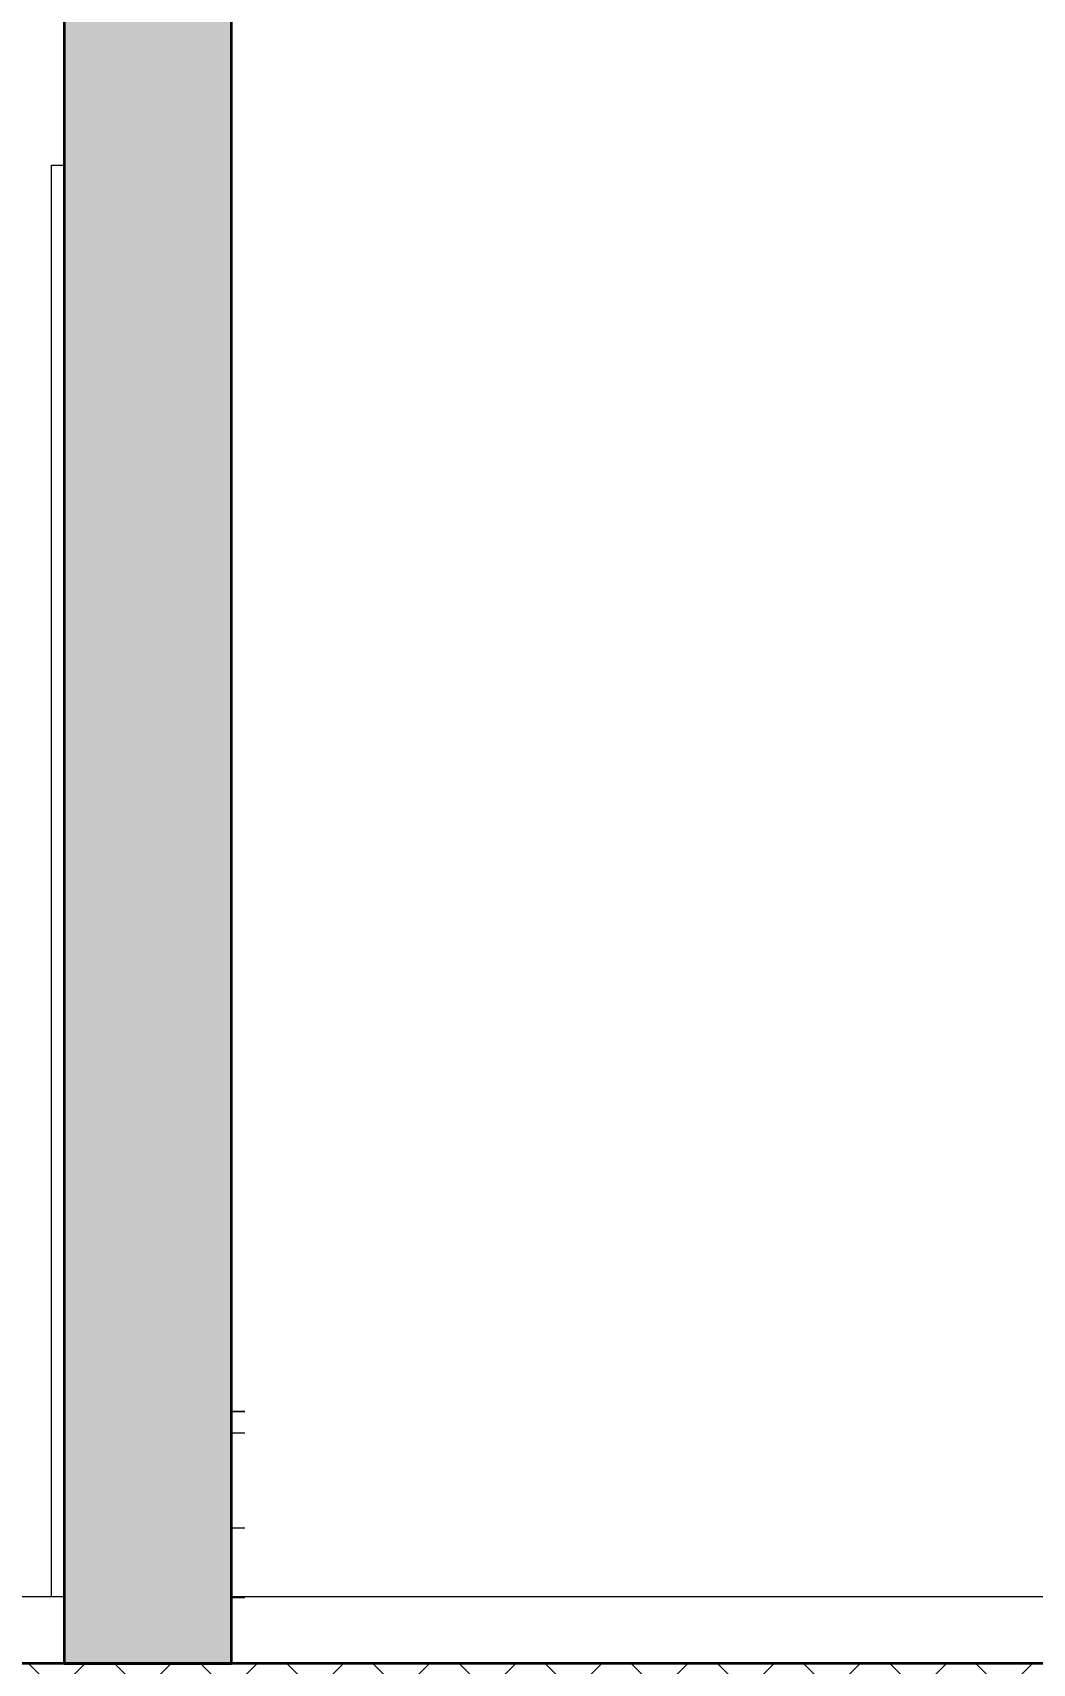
# Model space of a CAD drawing. Header units: millimetres. Extents: x -310 to 171125, y -3027 to 55843.
# Drawn here: x 130588 to 132082, y 41096 to 43531 of the extents above; entities that cross this region are included whole.
import ezdxf

# ---------------------------------------------------------------- set-up
doc = ezdxf.new("R2010")
doc.units = ezdxf.units.MM
doc.header["$MEASUREMENT"] = 0
doc.set_wipeout_variables(frame=1)
doc.linetypes.add('Wipeout_Contour', pattern=[1000, 0, -1000])
for name, color, linetype in [('aaa mobilje', 7, 'Continuous'), ('Dimensioning - General', 7, 'Continuous'), ('Structural - Bearing', 7, 'Continuous')]:
    doc.layers.add(name, color=color, linetype=linetype)
for name, color, linetype, lineweight, true_color in [('aaa mobilje_Pen_No__82', 7, 'Continuous', 20, 0xaaaaaa), ('Dimensioning - General_Pen_No__61', 7, 'Continuous', 20, 0x6a6a6a), ('Dimensioning - General_Pen_No__88', 7, 'Continuous', 20, 0xfd4435), ('Structural - Bearing_Pen_No__61', 7, 'Continuous', 20, 0x6a6a6a), ('Structural - Bearing_Pen_No__82', 7, 'Continuous', 20, 0xaaaaaa)]:
    doc.layers.add(name, color=color, linetype=linetype, lineweight=lineweight, true_color=true_color)
for name, color, linetype, lineweight in [('Structural - Bearing_Pen_No__1', 7, 'Continuous', 13), ('Structural - Bearing_Pen_No__101', 252, 'Continuous', 13), ('Structural - Bearing_Pen_No__7', 7, 'Continuous', 35)]:
    doc.layers.add(name, color=color, linetype=linetype, lineweight=lineweight)
doc.layers.get('0').off()
doc.styles.add('GENERATED_STYLE_6', font='calibril.ttf')
doc.dimstyles.new('GENERATED_STYLE__1', dxfattribs={"dimtxt": 195.999997, "dimasz": 106.4, "dimexe": 0.18, "dimexo": 0.0625, "dimgap": 0.09, "dimtad": 1, "dimdec": 0, "dimlfac": 0.1, "dimzin": 0, "dimdsep": 46, "dimtxsty": 'GENERATED_STYLE_6', "dimblk": 'ARROWHEAD_2', "dimblk1": 'ARROWHEAD_2', "dimblk2": 'ARROWHEAD_2', "dimcen": 0.09, "dimse1": 1, "dimse2": 1, "dimclrd": 256, "dimclre": 256, "dimclrt": 256, "dimadec": 0, "dimazin": 0, "dimtfac": 1, "dimtdec": 4, "dimtmove": 0, "dimatfit": 3, "dimfxl": 1, "dimtolj": 1, "dimtzin": 0, "dimarcsym": 0})

# ---------------------------------------------------------------- blocks, each defined once
blk = doc.blocks.new('*D100')
at = {"layer": 'Dimensioning - General_Pen_No__61', "color": 251, "linetype": 'Continuous', "lineweight": 20, "true_color": 0x6a6a6a, "transparency": 16777216}
for p, q in [((134582.9, 41136), (134722.9, 41055.2)), ((134757.9, 41095.6), (134547.9, 41095.6)), ((134652.9, 40895.6), (134652.9, 41095.6)), ((134582.9, 40936), (134722.9, 40855.2)), ((134757.9, 40895.6), (134547.9, 40895.6))]:
    blk.add_line(p, q, dxfattribs=at)
blk = doc.blocks.new('ARROWHEAD_2')
at = {"color": 0, "linetype": 'Continuous', "lineweight": 0}
for p, q in [((-0.378, -0.655), (0.378, 0.655)), ((0, 0), (-1, 0))]:
    blk.add_line(p, q, dxfattribs=at)
blk = doc.blocks.new('*D101')
at = {"layer": 'Dimensioning - General_Pen_No__61', "color": 251, "linetype": 'Continuous', "lineweight": 20, "true_color": 0x6a6a6a, "transparency": 16777216}
for p, q in [((134582.9, 43836), (134722.9, 43755.2)), ((134757.9, 43795.6), (134547.9, 43795.6)), ((134652.9, 41095.6), (134652.9, 43795.6)), ((134582.9, 41136), (134722.9, 41055.2)), ((134757.9, 41095.6), (134547.9, 41095.6))]:
    blk.add_line(p, q, dxfattribs=at)
at = {"layer": 'Dimensioning - General_Pen_No__88', "color": 20, "lineweight": 20, "true_color": 0xfd4435, "transparency": 16777216, "char_height": 196, "attachment_point": 7, "rotation": 90, "style": 'GENERATED_STYLE_6'}
for s, insert in [('\\A1;{\\pql;\\fCalibri Light|b0|i0|c0|p34;20}', (134613.7, 43437.4)), ('\\A1;{\\pql;\\fCalibri Light|b0|i0|c0|p34;270}', (134613.7, 42207.3))]:
    blk.add_mtext(s, dxfattribs=dict(at, insert=insert))
blk = doc.blocks.new('*D143')
at = {"layer": 'Dimensioning - General_Pen_No__61', "color": 251, "linetype": 'Continuous', "lineweight": 20, "true_color": 0x6a6a6a, "transparency": 16777216}
for p, q in [((135132.9, 41136), (135272.9, 41055.2)), ((135307.9, 41095.6), (135097.9, 41095.6)), ((135202.9, 40895.6), (135202.9, 41095.6)), ((135132.9, 40936), (135272.9, 40855.2)), ((135307.9, 40895.6), (135097.9, 40895.6))]:
    blk.add_line(p, q, dxfattribs=at)
blk = doc.blocks.new('*D144')
at = {"layer": 'Dimensioning - General_Pen_No__61', "color": 251, "linetype": 'Continuous', "lineweight": 20, "true_color": 0x6a6a6a, "transparency": 16777216}
for p, q in [((135132.9, 43836), (135272.9, 43755.2)), ((135307.9, 43795.6), (135097.9, 43795.6)), ((135202.9, 41095.6), (135202.9, 43795.6)), ((135132.9, 41136), (135272.9, 41055.2)), ((135307.9, 41095.6), (135097.9, 41095.6))]:
    blk.add_line(p, q, dxfattribs=at)
at = {"layer": 'Dimensioning - General_Pen_No__88', "color": 20, "lineweight": 20, "true_color": 0xfd4435, "transparency": 16777216, "char_height": 196, "attachment_point": 7, "rotation": 90, "style": 'GENERATED_STYLE_6'}
for s, insert in [('\\A1;{\\pql;\\fCalibri Light|b0|i0|c0|p34;20}', (135163.7, 43437.4)), ('\\A1;{\\pql;\\fCalibri Light|b0|i0|c0|p34;270}', (135163.7, 42207.3))]:
    blk.add_mtext(s, dxfattribs=dict(at, insert=insert))
blk = doc.blocks.new('*D163')
at = {"layer": 'Dimensioning - General_Pen_No__61', "color": 251, "linetype": 'Continuous', "lineweight": 20, "true_color": 0x6a6a6a, "transparency": 16777216}
for p, q in [((135682.9, 41136), (135822.9, 41055.2)), ((135857.9, 41095.6), (135647.9, 41095.6)), ((135752.9, 38195.6), (135752.9, 41095.6)), ((135682.9, 38236), (135822.9, 38155.2)), ((135857.9, 38195.6), (135647.9, 38195.6))]:
    blk.add_line(p, q, dxfattribs=at)
at = {"layer": 'Dimensioning - General_Pen_No__88', "color": 20, "lineweight": 20, "true_color": 0xfd4435, "transparency": 16777216, "insert": (135713.7, 39407.3), "char_height": 196, "attachment_point": 7, "rotation": 90, "style": 'GENERATED_STYLE_6'}
blk.add_mtext('\\A1;{\\pql;\\fCalibri Light|b0|i0|c0|p34;290}', dxfattribs=at)
blk = doc.blocks.new('*D164')
at = {"layer": 'Dimensioning - General_Pen_No__61', "color": 251, "linetype": 'Continuous', "lineweight": 20, "true_color": 0x6a6a6a, "transparency": 16777216}
for p, q in [((135682.9, 44036), (135822.9, 43955.2)), ((135857.9, 43995.6), (135647.9, 43995.6)), ((135752.9, 41095.6), (135752.9, 43995.6)), ((135682.9, 41136), (135822.9, 41055.2)), ((135857.9, 41095.6), (135647.9, 41095.6))]:
    blk.add_line(p, q, dxfattribs=at)
at = {"layer": 'Dimensioning - General_Pen_No__88', "color": 20, "lineweight": 20, "true_color": 0xfd4435, "transparency": 16777216, "insert": (135713.7, 42307.3), "char_height": 196, "attachment_point": 7, "rotation": 90, "style": 'GENERATED_STYLE_6'}
blk.add_mtext('\\A1;{\\pql;\\fCalibri Light|b0|i0|c0|p34;290}', dxfattribs=at)

msp = doc.modelspace()

# ---------------------------------------------------------------- wipeouts: each hides what was drawn before it
at = {"color": 254, "linetype": 'Wipeout_Contour', "lineweight": 0, "ltscale": 549231.125503}
msp.add_wipeout([(130905.2, 41471.6), (130885.2, 41471.6), (130885.2, 41471.1), (130905.2, 41471.1)], dxfattribs=at).dxf.layer = 'aaa mobilje'
at = {"color": 254, "linetype": 'Wipeout_Contour', "lineweight": 0, "ltscale": 549186.500792}
msp.add_wipeout([(130616.2, 41195.6), (130635.2, 41195.6), (130635.2, 43332.6), (130616.2, 43332.6)], dxfattribs=at).dxf.layer = 'Structural - Bearing'
at = {"color": 254, "linetype": 'Wipeout_Contour', "lineweight": 0, "ltscale": 549107.223896}
msp.add_wipeout([(130905.2, 41439.6), (130885.2, 41439.6), (130885.2, 41297.6), (130905.2, 41297.6)], dxfattribs=at).dxf.layer = 'Structural - Bearing'
at = {"color": 254, "linetype": 'Wipeout_Contour', "lineweight": 0, "ltscale": 548837.842817}
msp.add_wipeout([(130885.2, 41193.6), (130885.2, 41095.6), (130905.2, 41095.6), (130905.2, 41193.6)], dxfattribs=at).dxf.layer = 'Structural - Bearing'

# ---------------------------------------------------------------- next in the draw order: hatches: boundary and pattern name
at = {"layer": 'Structural - Bearing_Pen_No__1', "linetype": 'Continuous', "lineweight": 13}
h = msp.add_hatch(dxfattribs=at)
h.set_pattern_fill('CONCRETE_BLOCK', style=0, pattern_type=2)
h.set_pattern_definition([(45, (0, 0), (-64.346715, 64.346715), []), (135, (0, 0), (64.346715, 64.346715), [])])
h.paths.add_polyline_path([(139085.2, 40895.6), (139085.2, 41095.6), (123882.8, 41095.6), (123882.8, 40895.6)])

# ---------------------------------------------------------------- next in the draw order: linework, layer by layer
at = {"layer": 'Structural - Bearing_Pen_No__1', "color": 7, "linetype": 'Continuous', "lineweight": 13}
msp.add_line((130635.2, 41095.6), (130635.2, 43995.6), dxfattribs=at)
at = {"layer": 'Structural - Bearing_Pen_No__61', "color": 251, "linetype": 'Continuous', "lineweight": 20, "true_color": 0x6a6a6a}
msp.add_lwpolyline([(128735.2, 41195.6), (130635.2, 41195.6)], dxfattribs=at)
at = {"layer": 'Structural - Bearing_Pen_No__7', "color": 7, "linetype": 'Continuous', "lineweight": 35, "flags": 128}
msp.add_lwpolyline([(139085.2, 40895.6), (139085.2, 41095.6), (123882.8, 41095.6), (123882.8, 40895.6)], close=True, dxfattribs=at)
at = {"layer": 'Structural - Bearing_Pen_No__82', "color": 253, "linetype": 'Continuous', "lineweight": 20, "true_color": 0xaaaaaa}
for p, q in [((130616.2, 41195.6), (130616.2, 43332.6)), ((130616.2, 43332.6), (130635.2, 43332.6)), ((130616.2, 41195.6), (130635.2, 41195.6))]:
    msp.add_line(p, q, dxfattribs=at)

# ---------------------------------------------------------------- next in the draw order: dimensions: what is measured, and where the dimension line sits
at = {"layer": 'Dimensioning - General', "color": 251, "linetype": 'Continuous', "lineweight": 20, "true_color": 0x6a6a6a}
for base, p1, p2, picture, middle in [((135202.9, 41095.6), (106895, 40895.6), (106895, 41095.6), '*D143', (135065.7, 40686.8)), ((134652.9, 41095.6), (107337.8, 40895.6), (107364.6, 41095.6), '*D100', (134515.7, 40686.8)), ((135752.9, 41095.6), (109241.5, 38195.6), (109267.8, 41095.6), '*D163', (135615.7, 39631.4))]:
    dim = msp.add_linear_dim(base=base, p1=p1, p2=p2, angle=90, dimstyle='GENERATED_STYLE__1', dxfattribs=at)
    dim.commit()
    dim.dimension.update_dxf_attribs({"geometry": picture, "text_midpoint": middle, "dimtype": 160, "text_rotation": 90})

# ---------------------------------------------------------------- next in the draw order: wipeouts: each hides what was drawn before it
at = {"color": 254, "linetype": 'Wipeout_Contour', "lineweight": 0, "ltscale": 549229.830656}
msp.add_wipeout([(130905.2, 41471.1), (130885.2, 41471.1), (130885.2, 41469.5), (130905.2, 41469.5)], dxfattribs=at).dxf.layer = 'aaa mobilje'
at = {"color": 254, "linetype": 'Wipeout_Contour', "lineweight": 0, "ltscale": 549020.574062}
msp.add_wipeout([(130885.2, 41295.8), (130905.2, 41295.8), (130905.2, 41297.6), (130885.2, 41297.6)], dxfattribs=at).dxf.layer = 'aaa mobilje'

# ---------------------------------------------------------------- next in the draw order: wipeouts: each hides what was drawn before it
at = {"color": 254, "linetype": 'Wipeout_Contour', "lineweight": 0, "ltscale": 549227.329291}
msp.add_wipeout([(130885.2, 41469.5), (130885.2, 41466.9), (130905.2, 41466.9), (130905.2, 41469.5)], dxfattribs=at).dxf.layer = 'aaa mobilje'
at = {"color": 254, "linetype": 'Wipeout_Contour', "lineweight": 0, "ltscale": 549016.382087}
msp.add_wipeout([(130905.2, 41295.8), (130885.2, 41295.8), (130885.2, 41290.6), (130905.2, 41290.6)], dxfattribs=at).dxf.layer = 'aaa mobilje'

# ---------------------------------------------------------------- next in the draw order: wipeouts: each hides what was drawn before it
at = {"color": 254, "linetype": 'Wipeout_Contour', "lineweight": 0, "ltscale": 549223.792018}
msp.add_wipeout([(130905.2, 41466.9), (130885.2, 41466.9), (130885.2, 41463.6), (130905.2, 41463.6)], dxfattribs=at).dxf.layer = 'aaa mobilje'
at = {"color": 254, "linetype": 'Wipeout_Contour', "lineweight": 0, "ltscale": 549008.284717}
msp.add_wipeout([(130905.2, 41290.6), (130885.2, 41290.6), (130885.2, 41282.4), (130905.2, 41282.4)], dxfattribs=at).dxf.layer = 'aaa mobilje'

# ---------------------------------------------------------------- next in the draw order: linework, layer by layer
at = {"layer": 'aaa mobilje_Pen_No__82', "color": 253, "linetype": 'Continuous', "lineweight": 20, "true_color": 0xaaaaaa}
msp.add_line((130905.2, 41297.6), (130885.2, 41297.6), dxfattribs=at)

# ---------------------------------------------------------------- next in the draw order: wipeouts: each hides what was drawn before it
at = {"color": 254, "linetype": 'Wipeout_Contour', "lineweight": 0, "ltscale": 549219.460066}
msp.add_wipeout([(130905.2, 41463.6), (130885.2, 41463.6), (130885.2, 41459.7), (130905.2, 41459.7)], dxfattribs=at).dxf.layer = 'aaa mobilje'
at = {"color": 254, "linetype": 'Wipeout_Contour', "lineweight": 0, "ltscale": 548996.835324}
msp.add_wipeout([(130905.2, 41282.4), (130885.2, 41282.4), (130885.2, 41271.6), (130905.2, 41271.6)], dxfattribs=at).dxf.layer = 'aaa mobilje'

# ---------------------------------------------------------------- next in the draw order: wipeouts: each hides what was drawn before it
at = {"color": 254, "linetype": 'Wipeout_Contour', "lineweight": 0, "ltscale": 549214.628796}
msp.add_wipeout([(130905.2, 41459.7), (130885.2, 41459.7), (130885.2, 41455.6), (130905.2, 41455.6)], dxfattribs=at).dxf.layer = 'aaa mobilje'
at = {"color": 254, "linetype": 'Wipeout_Contour', "lineweight": 0, "ltscale": 548982.815955}
msp.add_wipeout([(130885.2, 41271.6), (130885.2, 41259.1), (130905.2, 41259.1), (130905.2, 41271.6)], dxfattribs=at).dxf.layer = 'aaa mobilje'

# ---------------------------------------------------------------- next in the draw order: linework, layer by layer
at = {"layer": 'aaa mobilje_Pen_No__82', "color": 253, "linetype": 'Continuous', "lineweight": 20, "true_color": 0xaaaaaa}
msp.add_line((130905.2, 41471.6), (130885.2, 41471.6), dxfattribs=at)

# ---------------------------------------------------------------- next in the draw order: wipeouts: each hides what was drawn before it
at = {"color": 254, "linetype": 'Wipeout_Contour', "lineweight": 0, "ltscale": 549209.627538}
msp.add_wipeout([(130905.2, 41455.6), (130885.2, 41455.6), (130885.2, 41451.5), (130905.2, 41451.5)], dxfattribs=at).dxf.layer = 'aaa mobilje'
at = {"color": 254, "linetype": 'Wipeout_Contour', "lineweight": 0, "ltscale": 548967.183558}
msp.add_wipeout([(130905.2, 41259.1), (130885.2, 41259.1), (130885.2, 41245.6), (130905.2, 41245.6)], dxfattribs=at).dxf.layer = 'aaa mobilje'

# ---------------------------------------------------------------- next in the draw order: wipeouts: each hides what was drawn before it
at = {"color": 254, "linetype": 'Wipeout_Contour', "lineweight": 0, "ltscale": 549204.797117}
msp.add_wipeout([(130905.2, 41451.5), (130885.2, 41451.5), (130885.2, 41447.6), (130905.2, 41447.6)], dxfattribs=at).dxf.layer = 'aaa mobilje'
at = {"color": 254, "linetype": 'Wipeout_Contour', "lineweight": 0, "ltscale": 548951.004351}
msp.add_wipeout([(130905.2, 41245.6), (130885.2, 41245.6), (130885.2, 41232.1), (130905.2, 41232.1)], dxfattribs=at).dxf.layer = 'aaa mobilje'

# ---------------------------------------------------------------- next in the draw order: wipeouts: each hides what was drawn before it
at = {"color": 254, "linetype": 'Wipeout_Contour', "lineweight": 0, "ltscale": 549200.466635}
msp.add_wipeout([(130905.2, 41447.6), (130885.2, 41447.6), (130885.2, 41444.3), (130905.2, 41444.3)], dxfattribs=at).dxf.layer = 'aaa mobilje'
at = {"color": 254, "linetype": 'Wipeout_Contour', "lineweight": 0, "ltscale": 548935.38092}
msp.add_wipeout([(130885.2, 41232.1), (130885.2, 41219.6), (130905.2, 41219.6), (130905.2, 41232.1)], dxfattribs=at).dxf.layer = 'aaa mobilje'

# ---------------------------------------------------------------- next in the draw order: wipeouts: each hides what was drawn before it
at = {"color": 254, "linetype": 'Wipeout_Contour', "lineweight": 0, "ltscale": 549196.931059}
msp.add_wipeout([(130885.2, 41441.7), (130905.2, 41441.7), (130905.2, 41444.3), (130885.2, 41444.3)], dxfattribs=at).dxf.layer = 'aaa mobilje'
at = {"color": 254, "linetype": 'Wipeout_Contour', "lineweight": 0, "ltscale": 548921.37708}
msp.add_wipeout([(130905.2, 41219.6), (130885.2, 41219.6), (130885.2, 41208.8), (130905.2, 41208.8)], dxfattribs=at).dxf.layer = 'aaa mobilje'

# ---------------------------------------------------------------- next in the draw order: wipeouts: each hides what was drawn before it
at = {"color": 254, "linetype": 'Wipeout_Contour', "lineweight": 0, "ltscale": 549194.431166}
msp.add_wipeout([(130905.2, 41441.7), (130885.2, 41441.7), (130885.2, 41440.1), (130905.2, 41440.1)], dxfattribs=at).dxf.layer = 'aaa mobilje'
at = {"color": 254, "linetype": 'Wipeout_Contour', "lineweight": 0, "ltscale": 548909.945621}
msp.add_wipeout([(130905.2, 41208.8), (130885.2, 41208.8), (130885.2, 41200.6), (130905.2, 41200.6)], dxfattribs=at).dxf.layer = 'aaa mobilje'

# ---------------------------------------------------------------- next in the draw order: wipeouts: each hides what was drawn before it
at = {"color": 254, "linetype": 'Wipeout_Contour', "lineweight": 0, "ltscale": 549193.137171}
msp.add_wipeout([(130905.2, 41440.1), (130885.2, 41440.1), (130885.2, 41439.6), (130905.2, 41439.6)], dxfattribs=at).dxf.layer = 'aaa mobilje'
at = {"color": 254, "linetype": 'Wipeout_Contour', "lineweight": 0, "ltscale": 548901.863785}
msp.add_wipeout([(130905.2, 41200.6), (130885.2, 41200.6), (130885.2, 41195.4), (130905.2, 41195.4)], dxfattribs=at).dxf.layer = 'aaa mobilje'

# ---------------------------------------------------------------- next in the draw order: linework, layer by layer
at = {"layer": 'aaa mobilje_Pen_No__82', "color": 253, "linetype": 'Continuous', "lineweight": 20, "true_color": 0xaaaaaa}
msp.add_line((130905.2, 41439.6), (130885.2, 41439.6), dxfattribs=at)

# ---------------------------------------------------------------- next in the draw order: wipeouts: each hides what was drawn before it
at = {"color": 254, "linetype": 'Wipeout_Contour', "lineweight": 0, "ltscale": 548897.680787}
msp.add_wipeout([(130885.2, 41193.6), (130905.2, 41193.6), (130905.2, 41195.4), (130885.2, 41195.4)], dxfattribs=at).dxf.layer = 'aaa mobilje'

# ---------------------------------------------------------------- next in the draw order: hatches: boundary and pattern name
at = {"layer": 'Structural - Bearing_Pen_No__101', "linetype": 'Continuous', "lineweight": 13}
msp.add_hatch(color=252, dxfattribs=at).paths.add_polyline_path([(130885.2, 43995.6), (130635.2, 43995.6), (130635.2, 41095.6), (130885.2, 41095.6)])

# ---------------------------------------------------------------- next in the draw order: linework, layer by layer
at = {"layer": 'aaa mobilje_Pen_No__82', "color": 253, "linetype": 'Continuous', "lineweight": 20, "true_color": 0xaaaaaa}
msp.add_line((130905.2, 41193.6), (130885.2, 41193.6), dxfattribs=at)
at = {"layer": 'Structural - Bearing_Pen_No__1', "color": 7, "linetype": 'Continuous', "lineweight": 13}
msp.add_line((130885.2, 41095.6), (130885.2, 43995.6), dxfattribs=at)
at = {"layer": 'Structural - Bearing_Pen_No__61', "color": 251, "linetype": 'Continuous', "lineweight": 20, "true_color": 0x6a6a6a}
msp.add_lwpolyline([(130885.2, 41195.6), (134085.2, 41195.6)], dxfattribs=at)
at = {"layer": 'Structural - Bearing_Pen_No__7', "color": 7, "linetype": 'Continuous', "lineweight": 35, "flags": 128}
msp.add_lwpolyline([(130885.2, 43995.6), (130635.2, 43995.6), (130635.2, 41095.6), (130885.2, 41095.6)], close=True, dxfattribs=at)

# ---------------------------------------------------------------- next in the draw order: dimensions: what is measured, and where the dimension line sits
at = {"layer": 'Dimensioning - General', "color": 251, "linetype": 'Continuous', "lineweight": 20, "true_color": 0x6a6a6a}
for base, p1, p2, picture, middle in [((135752.9, 43995.6), (109267.8, 41095.6), (109259, 43995.6), '*D164', (135615.7, 42531.4)), ((135202.9, 43795.6), (106895, 41095.6), (106886.5, 43795.6), '*D144', (135065.7, 42431.4)), ((134652.9, 43795.6), (107364.6, 41095.6), (107311.1, 43795.6), '*D101', (134515.7, 42431.4))]:
    dim = msp.add_linear_dim(base=base, p1=p1, p2=p2, angle=90, dimstyle='GENERATED_STYLE__1', dxfattribs=at)
    dim.commit()
    dim.dimension.update_dxf_attribs({"geometry": picture, "text_midpoint": middle, "dimtype": 160, "text_rotation": 90})

doc.saveas('drawing.dxf')
